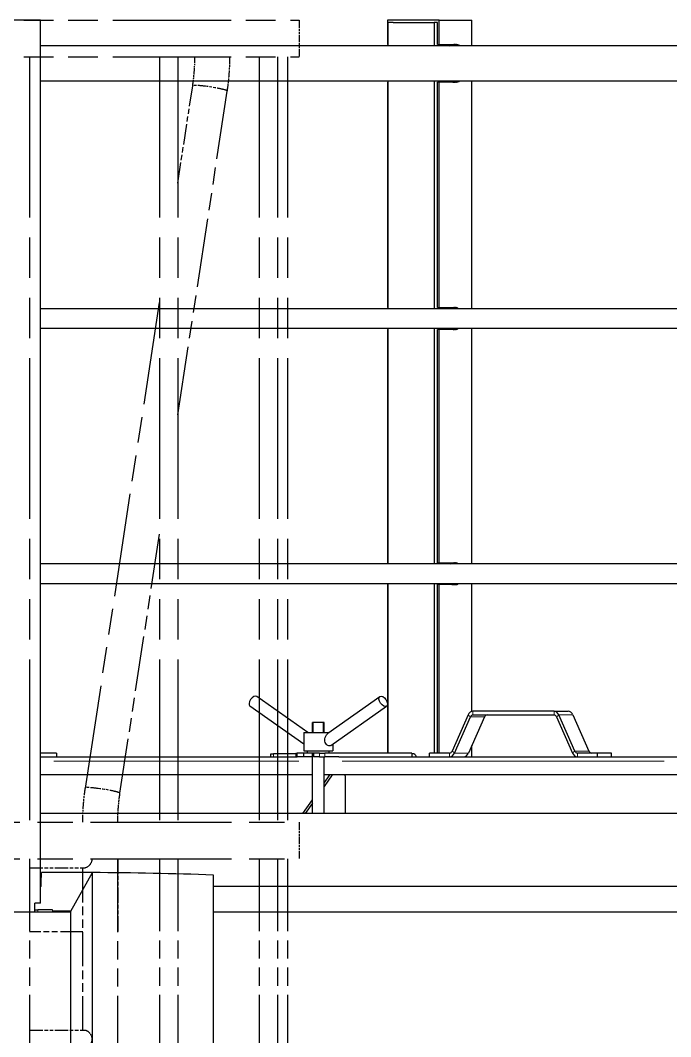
# Model space of a CAD drawing. Header units: millimetres. Extents: x 0 to 89100, y 0 to 63000.
# Drawn here: x 24924 to 25815, y 53788 to 55182 of the extents above; entities that cross this region are included whole.
import ezdxf

# ---------------------------------------------------------------- set-up
doc = ezdxf.new("R2010")
doc.units = ezdxf.units.MM
doc.header["$LTSCALE"] = 150
doc.linetypes.add('DOUBLE_DASH_CHAIN', pattern=[1.2403, 0.6614, -0.0827, 0.1654, -0.0827, 0.1654, -0.0827])
for name, color, linetype, lineweight in [('Reference', 7, 'DOUBLE_DASH_CHAIN', 25), ('Visible', 7, 'Continuous', 25), ('Visible Narrow', 7, 'Continuous', 18)]:
    doc.layers.add(name, color=color, linetype=linetype, lineweight=lineweight)

msp = doc.modelspace()

# ---------------------------------------------------------------- linework, layer by layer
at = {"layer": 'Reference', "ltscale": 1.635754}
for p, q in [((24745.84, 55182.02), (25305.6, 55182.02)), ((24745.84, 55132.02), (25305.6, 55132.02))]:
    msp.add_line(p, q, dxfattribs=at)
at = {"layer": 'Reference', "ltscale": 0.105708}
for p, q in [((25305.6, 55182.02), (25305.6, 55132.02)), ((25305.63, 54082.02), (25305.63, 54032.02))]:
    msp.add_line(p, q, dxfattribs=at)
at = {"layer": 'Reference', "ltscale": 2.221867}
for p, q in [((24936.01, 55132.02), (24936.01, 54082.02)), ((25114.35, 55132.02), (25114.35, 54082.02)), ((25139.35, 55132.02), (25139.35, 54082.02)), ((25251.06, 55132.02), (25251.06, 54082.02)), ((25276.06, 55132.02), (25276.06, 54082.02)), ((25289.62, 55132.02), (25289.62, 54082.02))]:
    msp.add_line(p, q, dxfattribs=at)
at = {"layer": 'Reference', "ltscale": 0.286707}
msp.add_line((25139.35, 54958.76), (25159.74, 55092.23), dxfattribs=at)
at = {"layer": 'Reference', "ltscale": 0.95441}
msp.add_line((25139.35, 54640.78), (25207.19, 55084.99), dxfattribs=at)
at = {"layer": 'Reference', "ltscale": 1.430976}
msp.add_line((25012.66, 54129.06), (25114.35, 54795.05), dxfattribs=at)
at = {"layer": 'Reference', "ltscale": 0.763273}
msp.add_line((25060.11, 54121.81), (25114.35, 54477.07), dxfattribs=at)
at = {"layer": 'Reference', "ltscale": 1.950258}
for p, q in [((24656.68, 54082.02), (25305.63, 54082.02)), ((24656.68, 54032.02), (25305.63, 54032.02))]:
    msp.add_line(p, q, dxfattribs=at)
at = {"layer": 'Reference', "ltscale": 1.00243}
for p, q in [((24936.01, 54032.02), (24936.01, 53558.27)), ((25057.09, 53558.27), (25057.09, 54032.02)), ((25114.35, 54032.02), (25114.35, 53558.27)), ((25139.35, 54032.02), (25139.35, 53558.27)), ((25251.06, 54032.02), (25251.06, 53558.27)), ((25276.06, 54032.02), (25276.06, 53558.27)), ((25289.62, 54032.02), (25289.62, 53558.27))]:
    msp.add_line(p, q, dxfattribs=at)
at = {"layer": 'Reference', "ltscale": 0.211516}
msp.add_line((25057.34, 54032.02), (25057.34, 53932.02), dxfattribs=at)
at = {"layer": 'Reference', "ltscale": 0.186334}
for p, q in [((24936.01, 54019.52), (25012.31, 54019.52)), ((24936.01, 53797.02), (25012.31, 53797.02))]:
    msp.add_line(p, q, dxfattribs=at)
at = {"layer": 'Reference', "ltscale": 0.470745}
msp.add_line((25009.09, 53797.02), (25009.09, 54019.52), dxfattribs=at)
at = {"layer": 'Reference', "ltscale": 0.309205}
msp.add_line((25009.09, 53932.02), (24936.01, 53932.02), dxfattribs=at)
at = {"layer": 'Reference', "ltscale": 0.000507733}
msp.add_line((25057.34, 53932.02), (25057.09, 53932.02), dxfattribs=at)
at = {"layer": 'Reference', "ltscale": 0.143499}
for centre in [(25183.46, 55088.61), (25036.38, 54125.44)]:
    msp.add_ellipse(centre, major_axis=(-23.72, 3.62), ratio=0.0868241, start_param=3.2986723, end_param=6.1261057, dxfattribs=at)
at = {"layer": 'Reference', "ltscale": 0.084549}
for points, knots in [([(25159.74, 55092.23), (25160.14, 55094.86), (25160.5, 55097.49), (25161.14, 55102.77), (25161.42, 55105.42), (25161.9, 55110.72), (25162.11, 55113.37), (25162.43, 55118.7), (25162.55, 55121.36), (25162.71, 55126.69), (25162.75, 55129.36), (25162.75, 55132.02)], [6.10865238, 6.10865238, 6.10865238, 6.10865238, 6.14355897, 6.14355897, 6.17846555, 6.17846555, 6.21337214, 6.21337214, 6.24827872, 6.24827872, 6.28318531, 6.28318531, 6.28318531, 6.28318531]), ([(25057.09, 54082.02), (25057.09, 54084.69), (25057.13, 54087.36), (25057.29, 54092.69), (25057.41, 54095.35), (25057.74, 54100.67), (25057.94, 54103.33), (25058.42, 54108.63), (25058.7, 54111.28), (25059.34, 54116.56), (25059.71, 54119.19), (25060.11, 54121.81)], [3.14159265, 3.14159265, 3.14159265, 3.14159265, 3.17649924, 3.17649924, 3.21140582, 3.21140582, 3.24631241, 3.24631241, 3.28121899, 3.28121899, 3.31612558, 3.31612558, 3.31612558, 3.31612558])]:
    msp.add_open_spline(points, degree=3, knots=knots, dxfattribs=at)
at = {"layer": 'Reference', "ltscale": 0.099922}
for points, knots in [([(25207.19, 55084.99), (25207.66, 55088.09), (25208.09, 55091.21), (25208.85, 55097.45), (25209.18, 55100.58), (25209.75, 55106.85), (25209.99, 55109.99), (25210.37, 55116.28), (25210.51, 55119.42), (25210.7, 55125.72), (25210.75, 55128.87), (25210.75, 55132.02)], [6.10865238, 6.10865238, 6.10865238, 6.10865238, 6.14355897, 6.14355897, 6.17846555, 6.17846555, 6.21337214, 6.21337214, 6.24827872, 6.24827872, 6.28318531, 6.28318531, 6.28318531, 6.28318531]), ([(25009.09, 54082.02), (25009.09, 54085.17), (25009.14, 54088.32), (25009.33, 54094.62), (25009.47, 54097.77), (25009.85, 54104.06), (25010.09, 54107.2), (25010.66, 54113.47), (25010.99, 54116.59), (25011.75, 54122.84), (25012.18, 54125.95), (25012.66, 54129.06)], [3.14159265, 3.14159265, 3.14159265, 3.14159265, 3.17649924, 3.17649924, 3.21140582, 3.21140582, 3.24631241, 3.24631241, 3.28121899, 3.28121899, 3.31612558, 3.31612558, 3.31612558, 3.31612558])]:
    msp.add_open_spline(points, degree=3, knots=knots, dxfattribs=at)
at = {"layer": 'Reference', "ltscale": 0.042256}
msp.add_open_spline([(25021.6, 54032.02), (25021.6, 54031.22), (25021.52, 54030.4), (25021.19, 54028.77), (25020.94, 54027.96), (25020, 54025.66), (25019.11, 54024.28), (25017.27, 54022.09), (25016.19, 54021.14), (25014.62, 54020.17), (25014.11, 54019.93), (25013.16, 54019.6), (25012.71, 54019.52), (25012.31, 54019.52)], degree=3, knots=[3.8515697, 3.8515697, 3.8515697, 3.8515697, 4.0926893, 4.0926893, 4.333809, 4.333809, 4.8160483, 4.8160483, 5.2967014, 5.2967014, 5.5370279, 5.5370279, 5.7773545, 5.7773545, 5.7773545, 5.7773545], dxfattribs=at)
at = {"layer": 'Reference', "ltscale": 0.084612}
msp.add_open_spline([(25012.31, 53797.02), (25012.71, 53797.02), (25013.16, 53796.95), (25014.11, 53796.62), (25014.62, 53796.38), (25016.19, 53795.41), (25017.27, 53794.45), (25019.11, 53792.27), (25020, 53790.88), (25020.94, 53788.58), (25021.19, 53787.78), (25021.52, 53786.15), (25021.6, 53785.33), (25021.6, 53783.72), (25021.52, 53782.9), (25021.19, 53781.27), (25020.94, 53780.46), (25020, 53778.16), (25019.11, 53776.78), (25017.27, 53774.59), (25016.19, 53773.64), (25014.62, 53772.67), (25014.11, 53772.43), (25013.16, 53772.1), (25012.71, 53772.02), (25012.31, 53772.02)], degree=3, knots=[1.9257848, 1.9257848, 1.9257848, 1.9257848, 2.1661114, 2.1661114, 2.406438, 2.406438, 2.8870911, 2.8870911, 3.3693304, 3.3693304, 3.61045, 3.61045, 3.8515697, 3.8515697, 4.0926893, 4.0926893, 4.333809, 4.333809, 4.8160483, 4.8160483, 5.2967014, 5.2967014, 5.5370279, 5.5370279, 5.7773545, 5.7773545, 5.7773545, 5.7773545], dxfattribs=at)
at = {"layer": 'Visible'}
for p, q in [((24950.95, 55182.02), (24875.3, 55182.02)), ((24950.95, 53971.02), (24950.95, 55182.02)), ((25497.58, 55182.02), (25426.61, 55182.02)), ((25426.61, 55182.02), (25426.61, 55149.02)), ((25427.48, 55179.02), (25427.48, 55147.17)), ((25434.58, 55179.02), (25427.48, 55179.02)), ((25434.58, 55179.02), (25483.47, 55179.02)), ((25483.47, 55179.02), (25490.57, 55179.02)), ((25493.64, 55179.02), (25490.57, 55179.02)), ((25490.57, 55179.02), (25490.57, 55147.17)), ((25495.22, 55179.02), (25493.64, 55179.02)), ((25495.22, 55149.02), (25495.22, 55179.02)), ((25497.58, 55182.02), (25542.48, 55182.02)), ((25497.58, 55149.02), (25497.58, 55182.02)), ((25542.48, 55147.17), (25542.48, 55182.02)), ((26315.04, 55147.17), (24950.95, 55147.17)), ((25426.61, 55149.02), (25427.48, 55149.02)), ((25495.22, 55149.02), (25497.58, 55149.02)), ((25497.58, 55149.02), (25520.03, 55149.02)), ((25511.06, 55147.17), (25513.03, 55149.02)), ((24950.95, 55098.87), (26315.04, 55098.87)), ((25426.61, 55097.02), (25426.61, 54788.02)), ((25427.48, 55097.02), (25426.61, 55097.02)), ((25427.48, 55098.87), (25427.48, 54786.47)), ((25490.57, 55098.87), (25490.57, 54786.47)), ((25497.58, 55097.02), (25495.22, 55097.02)), ((25495.22, 54788.02), (25495.22, 55097.02)), ((25497.58, 54788.02), (25497.58, 55097.02)), ((25520.03, 55097.02), (25497.58, 55097.02)), ((25542.48, 54786.47), (25542.48, 55098.87)), ((26312.89, 54786.47), (24950.95, 54786.47)), ((25426.61, 54788.02), (25427.48, 54788.02)), ((25495.22, 54788.02), (25497.58, 54788.02)), ((25497.58, 54788.02), (25520.03, 54788.02)), ((25513.19, 54786.47), (25514.85, 54788.02)), ((24950.95, 54759.57), (26312.89, 54759.57)), ((25426.61, 54758.02), (25426.61, 54438.02)), ((25427.48, 54758.02), (25426.61, 54758.02)), ((25427.48, 54759.57), (25427.48, 54436.47)), ((25490.57, 54759.57), (25490.57, 54436.47)), ((25497.58, 54758.02), (25495.22, 54758.02)), ((25495.22, 54438.02), (25495.22, 54758.02)), ((25497.58, 54438.02), (25497.58, 54758.02)), ((25520.03, 54758.02), (25497.58, 54758.02)), ((25542.48, 54436.47), (25542.48, 54759.57)), ((26312.89, 54436.47), (24950.95, 54436.47)), ((25426.61, 54438.02), (25427.48, 54438.02)), ((25495.22, 54438.02), (25497.58, 54438.02)), ((25497.58, 54438.02), (25520.03, 54438.02)), ((25513.19, 54436.47), (25514.85, 54438.02)), ((24950.95, 54409.57), (26312.89, 54409.57)), ((25426.61, 54408.02), (25426.61, 54246.26)), ((25427.48, 54408.02), (25426.61, 54408.02)), ((25427.48, 54409.57), (25427.48, 54177.02)), ((25490.57, 54409.57), (25490.57, 54177.02)), ((25497.58, 54408.02), (25495.22, 54408.02)), ((25495.22, 54177.02), (25495.22, 54408.02)), ((25520.03, 54408.02), (25497.58, 54408.02)), ((25497.58, 54177.02), (25497.58, 54408.02)), ((25542.48, 54234.11), (25542.48, 54409.57)), ((25317.45, 54205.02), (25247.53, 54254.52)), ((25345.15, 54204.16), (25416.29, 54254.52)), ((25311.91, 54189.34), (25238.28, 54241.46)), ((25348.97, 54187.26), (25425.53, 54241.46)), ((25426.61, 54243.02), (25426.61, 54177.02)), ((25537.29, 54229.29), (25515.28, 54179.52)), ((25518.6, 54177.02), (25540.61, 54226.79)), ((25559.89, 54226.79), (25537.88, 54177.02)), ((25655.08, 54234.29), (25543.92, 54234.29)), ((25543.92, 54229.29), (25655.08, 54229.29)), ((25655.08, 54234.29), (25674.36, 54234.29)), ((25658.39, 54226.79), (25680.4, 54177.02)), ((25683.72, 54179.52), (25661.71, 54229.29)), ((25680.99, 54229.29), (25703, 54179.52)), ((25339.91, 54219.02), (25323.91, 54219.02)), ((25323.91, 54205.02), (25323.91, 54219.02)), ((25339.91, 54205.02), (25339.91, 54219.02)), ((25311.91, 54205.02), (25346.37, 54205.02)), ((25311.91, 54205.02), (25311.91, 54180.02)), ((25351.91, 54189.34), (25351.91, 54180.02)), ((25542.48, 54172.02), (25542.48, 54187.41)), ((24973.13, 54177.02), (24950.95, 54177.02)), ((24950.95, 54172.02), (25301.3, 54172.02)), ((24973.13, 54177.02), (24973.13, 54172.02)), ((25266.77, 54176.02), (25270.35, 54176.02)), ((25266.77, 54172.02), (25266.77, 54176.02)), ((25301.3, 54176.02), (25270.35, 54176.02)), ((25301.3, 54177.02), (25303.09, 54177.02)), ((25301.3, 54177.02), (25301.3, 54172.02)), ((25301.3, 54172.02), (25303.09, 54172.02)), ((25311.52, 54177.02), (25303.09, 54177.02)), ((25311.52, 54172.02), (25303.09, 54172.02)), ((25311.52, 54177.02), (25311.52, 54172.02)), ((25317.3, 54177.02), (25311.52, 54177.02)), ((25323.91, 54172.02), (25311.52, 54172.02)), ((25311.91, 54180.02), (25351.91, 54180.02)), ((25316.91, 54177.02), (25316.91, 54180.02)), ((25325.3, 54177.02), (25317.3, 54177.02)), ((25323.91, 54094.02), (25323.91, 54177.02)), ((25325.3, 54175.02), (25323.91, 54175.02)), ((25325.3, 54177.02), (25325.3, 54172.02)), ((25333.73, 54177.02), (25325.3, 54177.02)), ((25333.73, 54172.02), (25325.3, 54172.02)), ((25333.73, 54177.02), (25340.77, 54177.02)), ((25333.73, 54172.02), (25340.77, 54172.02)), ((25339.91, 54094.02), (25339.91, 54172.02)), ((25460.33, 54177.02), (25340.77, 54177.02)), ((25360.06, 54172.02), (25340.77, 54172.02)), ((25346.91, 54177.02), (25346.91, 54180.02)), ((25360.06, 54172.02), (25834.24, 54172.02)), ((25460.33, 54177.02), (25460.33, 54172.02)), ((25460.33, 54176.02), (25461.19, 54176.02)), ((25511.96, 54177.02), (25484.21, 54177.02)), ((25484.21, 54172.02), (25484.21, 54177.02)), ((25714.79, 54177.02), (25687.04, 54177.02)), ((25714.79, 54172.02), (25714.79, 54177.02)), ((25734.07, 54177.02), (25714.79, 54177.02)), ((25734.07, 54172.02), (25734.07, 54177.02)), ((25323.91, 54147.02), (24950.95, 54147.02)), ((25831.06, 54147.02), (25339.91, 54147.02)), ((25350.94, 54147.02), (25339.91, 54131.2)), ((25339.91, 54135.59), (25347.88, 54147.02)), ((25369.38, 54145.02), (25368.09, 54147.02)), ((25369.38, 54094.02), (25369.38, 54145.02)), ((25310.91, 54094.02), (25323.91, 54112.65)), ((25323.91, 54108.26), (25313.98, 54094.02)), ((26308.46, 54094.02), (24950.95, 54094.02)), ((25022.42, 54013.11), (24952.39, 54013.11)), ((24992.78, 53960.12), (25022.42, 54013.11)), ((25022.42, 53664.02), (25022.42, 54013.11)), ((25188.23, 53664.02), (25188.23, 54009.7)), ((24952.12, 53994.02), (24950.95, 53994.02)), ((26307.65, 53994.02), (25188.23, 53994.02)), ((24950.95, 53971.02), (24943.38, 53971.02)), ((24943.38, 53959.02), (24943.38, 53971.02)), ((24943.38, 53962.02), (24947.46, 53962.02)), ((24967.63, 53962.02), (24947.46, 53962.02)), ((24992.78, 53959.02), (24600.53, 53959.02)), ((24992.78, 53960.12), (24967.6, 53960.12)), ((24981.92, 53960.02), (24981.92, 53959.02)), ((24992.78, 53664.02), (24992.78, 53960.12)), ((26756.72, 53959.02), (25188.23, 53959.02))]:
    msp.add_line(p, q, dxfattribs=at)
for centre, major_axis, ratio, start_param, end_param in [((25517.66, 55123.02), (0, 26), 0.6149772, 5.903675, 6.2831853), ((25520.03, 55123.02), (0, 26), 0.6149772, 5.903675, 6.2831853), ((25517.32, 55123.02), (0, -26), 0.6149772, 5.903675, 6.6626956), ((25514.95, 55123.02), (0, -26), 0.6149772, 0.0740427, 0.3795103), ((25517.66, 55123.02), (0, -26), 0.6149772, 0, 0.3795103), ((25520.03, 55123.02), (0, -26), 0.6149772, 0, 0.3795103), ((25517.66, 54773.02), (0, 15), 0.6149772, 5.8245707, 6.2831853), ((25520.03, 54773.02), (0, 15), 0.6149772, 5.8245707, 6.2831853), ((25517.32, 54773.02), (0, -15), 0.6149772, 5.8245707, 6.7417999), ((25514.95, 54773.02), (0, -15), 0.6149772, 0.1285774, 0.4586146), ((25517.66, 54773.02), (0, -15), 0.6149772, 0, 0.4586146), ((25520.03, 54773.02), (0, -15), 0.6149772, 0, 0.4586146), ((25517.66, 54423.02), (0, 15), 0.6149772, 5.8245707, 6.2831853), ((25520.03, 54423.02), (0, 15), 0.6149772, 5.8245707, 6.2831853), ((25517.32, 54423.02), (0, -15), 0.6149772, 5.8245707, 6.7417999), ((25514.95, 54423.02), (0, -15), 0.6149772, 0.1285774, 0.4586146), ((25517.66, 54423.02), (0, -15), 0.6149772, 0, 0.4586146), ((25520.03, 54423.02), (0, -15), 0.6149772, 0, 0.4586146), ((25242.9, 54247.99), (-4.62, -6.53), 0.5650589, 3.1415927, 6.2831853), ((25543.92, 54224.29), (0, 10), 0.7660444, 0, 1.0471976), ((25543.92, 54224.29), (0, 5), 0.7660444, 0, 1.0471976), ((25563.21, 54224.29), (0, 5), 0.7660444, 0, 1.0471976), ((25655.08, 54224.29), (0, 10), 0.7660444, 5.2359878, 6.2831853), ((25655.08, 54224.29), (0, 5), 0.7660444, 5.2359878, 6.2831853), ((25674.36, 54224.29), (0, 10), 0.7660444, 5.2359878, 6.2831853), ((25461.19, 54168.02), (0, 8), 0.7660444, 5.2359878, 6.2831853), ((25511.96, 54182.02), (0, -5), 0.7660444, 0, 1.0471976), ((25511.96, 54182.02), (0, -10), 0.7660444, 0, 1.0471976), ((25531.25, 54182.02), (0, -10), 0.7660444, 0, 1.0471976), ((25687.04, 54182.02), (0, -10), 0.7660444, 5.2359878, 6.2831853), ((25687.04, 54182.02), (0, -5), 0.7660444, 5.2359878, 6.2831853), ((25706.32, 54182.02), (0, -5), 0.7660444, 5.2359878, 6.2831853), ((20518.6, 45810.21), (-7209.65, -7209.65), 0.5427185, 3.6095505, 3.6339324)]:
    msp.add_ellipse(centre, major_axis=major_axis, ratio=ratio, start_param=start_param, end_param=end_param, dxfattribs=at)
msp.add_ellipse((25420.91, 54247.99), major_axis=(4.62, -6.53), ratio=0.5650589, dxfattribs=at)
for points, knots in [([(25340.81, 54194.93), (25340.81, 54196.12), (25341.02, 54197.38), (25341.79, 54199.78), (25342.35, 54200.9), (25343.54, 54202.68), (25344.25, 54203.48), (25345.05, 54204.09), (25345.1, 54204.13), (25345.15, 54204.16)], [0, 0, 0, 0, 0.3565839, 0.3565839, 0.7131678, 0.7131678, 1.0403928, 1.0403928, 1.0629538, 1.0629538, 1.0629538, 1.0629538]), ([(25348.97, 54187.26), (25348.46, 54186.91), (25347.86, 54186.73), (25346.59, 54186.73), (25345.84, 54186.92), (25344.34, 54187.67), (25343.6, 54188.25), (25342.34, 54189.66), (25341.75, 54190.6), (25340.99, 54192.7), (25340.81, 54193.85), (25340.81, 54194.93)], [3.6876906, 3.6876906, 3.6876906, 3.6876906, 3.9800049, 3.9800049, 4.2804383, 4.2804383, 4.5808717, 4.5808717, 4.9028228, 4.9028228, 5.224774, 5.224774, 5.224774, 5.224774]), ([(24981.92, 53959.54), (24983.37, 53959.52), (24984.82, 53959.5), (24988.44, 53959.44), (24990.61, 53959.4), (24992.78, 53959.36)], [49.6384847, 49.6384847, 49.6384847, 49.6384847, 50.1176757, 50.1176757, 50.8354583, 50.8354583, 50.8354583, 50.8354583])]:
    msp.add_open_spline(points, degree=3, knots=knots, dxfattribs=at)
at = {"layer": 'Visible Narrow'}
for p, q in [((25540.44, 54226.91), (25537.46, 54229.16)), ((25558.93, 54226.79), (25541.57, 54226.79)), ((25543.92, 54234.04), (25543.92, 54229.54)), ((25655.08, 54229.54), (25655.08, 54234.04)), ((25661.54, 54229.16), (25658.56, 54226.91)), ((25680.03, 54229.29), (25662.67, 54229.29)), ((25325.11, 54219.02), (25325.11, 54205.02)), ((25338.7, 54205.02), (25338.7, 54219.02)), ((25270.35, 54172.22), (25270.35, 54175.82)), ((25303.09, 54176.77), (25303.09, 54172.27)), ((25325.11, 54177.02), (25325.11, 54175.02)), ((25333.73, 54176.77), (25333.73, 54172.27)), ((25340.77, 54176.77), (25340.77, 54172.27)), ((25511.96, 54172.27), (25511.96, 54176.77)), ((25515.45, 54179.4), (25518.43, 54177.15)), ((25519.56, 54177.02), (25536.92, 54177.02)), ((25680.57, 54177.15), (25683.55, 54179.4)), ((25684.68, 54179.52), (25702.04, 54179.52)), ((25687.04, 54176.77), (25687.04, 54172.27)), ((25305.26, 54166.02), (24969.6, 54166.02)), ((25805.86, 54166.02), (25364.43, 54166.02)), ((24947.46, 53961.87), (24947.46, 53959.17)), ((24967.6, 53960.12), (24967.63, 53962.02))]:
    msp.add_line(p, q, dxfattribs=at)
for centre, major_axis, ratio, start_param, end_param in [((20518.6, 51662.97), (-6770.82, -472511.56), 0.0093104, 1.5758631, 1.5759035), ((24934.61, 45810.21), (0, -8150), 0.8405365, 3.1346866, 3.1367761)]:
    msp.add_ellipse(centre, major_axis=major_axis, ratio=ratio, start_param=start_param, end_param=end_param, dxfattribs=at)

doc.saveas('drawing.dxf')
